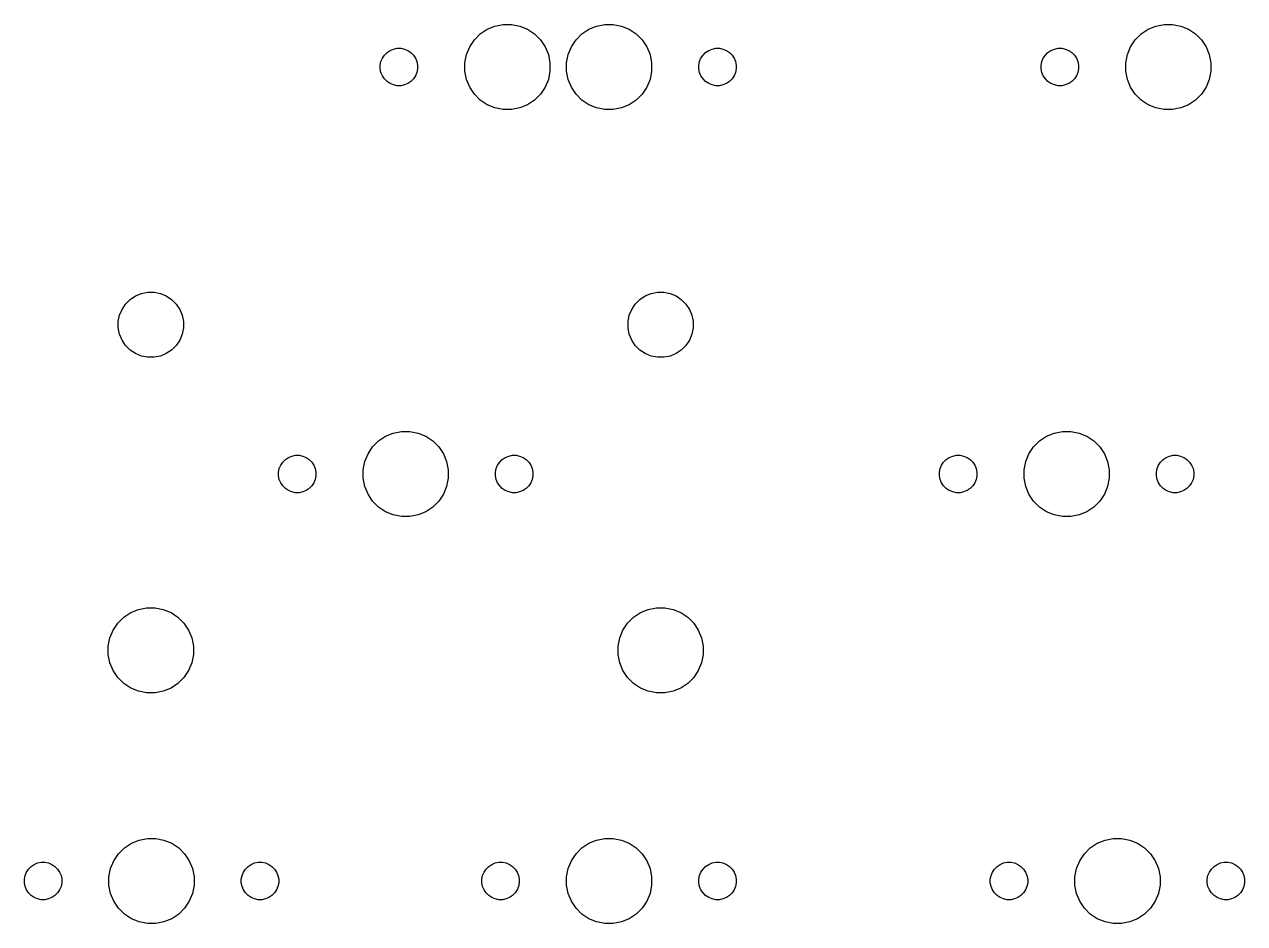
# Model space of a CAD drawing. Extents: x -662 to -203, y -195 to -58.
# Drawn here: x -543.3 to -486.2, y -166.3 to -124.3 of the extents above; entities that cross this region are included whole.
import ezdxf

# ---------------------------------------------------------------- set-up
doc = ezdxf.new("R2010")
doc.units = 0
doc.layers.add('BLACK', color=7, linetype='CONTINUOUS')

msp = doc.modelspace()

# ---------------------------------------------------------------- linework, layer by layer
at = {"layer": 'BLACK', "linetype": 'CONTINUOUS'}
for p, q in [((-521.965, -124.702), (-521.638, -124.484)), ((-521.638, -124.484), (-521.275, -124.333)), ((-521.275, -124.333), (-520.89, -124.257)), ((-520.89, -124.257), (-520.497, -124.257)), ((-520.497, -124.257), (-520.112, -124.333)), ((-520.112, -124.333), (-519.749, -124.484)), ((-519.749, -124.484), (-519.423, -124.702)), ((-517.202, -124.702), (-516.876, -124.484)), ((-516.876, -124.484), (-516.513, -124.333)), ((-516.513, -124.333), (-516.128, -124.257)), ((-516.128, -124.257), (-515.735, -124.257)), ((-515.735, -124.257), (-515.35, -124.333)), ((-515.35, -124.333), (-514.987, -124.484)), ((-514.987, -124.484), (-514.66, -124.702)), ((-491.008, -124.702), (-490.682, -124.484)), ((-490.682, -124.484), (-490.319, -124.333)), ((-490.319, -124.333), (-489.934, -124.257)), ((-489.934, -124.257), (-489.541, -124.257)), ((-489.541, -124.257), (-489.156, -124.333)), ((-489.156, -124.333), (-488.793, -124.484)), ((-488.793, -124.484), (-488.466, -124.702)), ((-522.461, -125.306), (-522.242, -124.98)), ((-522.242, -124.98), (-521.965, -124.702)), ((-519.423, -124.702), (-519.145, -124.98)), ((-519.145, -124.98), (-518.927, -125.306)), ((-517.698, -125.306), (-517.48, -124.98)), ((-517.48, -124.98), (-517.202, -124.702)), ((-514.66, -124.702), (-514.382, -124.98)), ((-514.382, -124.98), (-514.164, -125.306)), ((-491.504, -125.306), (-491.286, -124.98)), ((-491.286, -124.98), (-491.008, -124.702)), ((-488.466, -124.702), (-488.189, -124.98)), ((-488.189, -124.98), (-487.97, -125.306)), ((-526.549, -125.836), (-526.453, -125.693)), ((-526.453, -125.693), (-526.331, -125.571)), ((-526.331, -125.571), (-526.188, -125.475)), ((-526.188, -125.475), (-526.029, -125.409)), ((-526.029, -125.409), (-525.86, -125.376)), ((-525.86, -125.376), (-525.687, -125.376)), ((-525.687, -125.376), (-525.518, -125.409)), ((-525.518, -125.409), (-525.359, -125.475)), ((-525.359, -125.475), (-525.216, -125.571)), ((-525.216, -125.571), (-525.094, -125.693)), ((-525.094, -125.693), (-524.998, -125.836)), ((-522.688, -126.054), (-522.611, -125.669)), ((-522.611, -125.669), (-522.461, -125.306)), ((-518.927, -125.306), (-518.776, -125.669)), ((-518.776, -125.669), (-518.7, -126.054)), ((-517.925, -126.054), (-517.848, -125.669)), ((-517.848, -125.669), (-517.698, -125.306)), ((-514.164, -125.306), (-514.014, -125.669)), ((-514.014, -125.669), (-513.937, -126.054)), ((-511.627, -125.836), (-511.531, -125.693)), ((-511.531, -125.693), (-511.409, -125.571)), ((-511.409, -125.571), (-511.266, -125.475)), ((-511.266, -125.475), (-511.106, -125.409)), ((-511.106, -125.409), (-510.937, -125.376)), ((-510.937, -125.376), (-510.765, -125.376)), ((-510.765, -125.376), (-510.596, -125.409)), ((-510.596, -125.409), (-510.437, -125.475)), ((-510.437, -125.475), (-510.293, -125.571)), ((-510.293, -125.571), (-510.171, -125.693)), ((-510.171, -125.693), (-510.076, -125.836)), ((-495.593, -125.836), (-495.497, -125.693)), ((-495.497, -125.693), (-495.375, -125.571)), ((-495.375, -125.571), (-495.232, -125.475)), ((-495.232, -125.475), (-495.073, -125.409)), ((-495.073, -125.409), (-494.904, -125.376)), ((-494.904, -125.376), (-494.731, -125.376)), ((-494.731, -125.376), (-494.562, -125.409)), ((-494.562, -125.409), (-494.403, -125.475)), ((-494.403, -125.475), (-494.26, -125.571)), ((-494.26, -125.571), (-494.138, -125.693)), ((-494.138, -125.693), (-494.042, -125.836)), ((-491.731, -126.054), (-491.655, -125.669)), ((-491.655, -125.669), (-491.504, -125.306)), ((-487.97, -125.306), (-487.82, -125.669)), ((-487.82, -125.669), (-487.743, -126.054)), ((-526.649, -126.165), (-526.615, -125.995)), ((-526.649, -126.337), (-526.649, -126.165)), ((-526.615, -125.995), (-526.549, -125.836)), ((-524.998, -125.836), (-524.932, -125.995)), ((-524.932, -125.995), (-524.899, -126.165)), ((-524.899, -126.165), (-524.899, -126.337)), ((-522.688, -126.447), (-522.688, -126.054)), ((-518.7, -126.054), (-518.7, -126.447)), ((-517.925, -126.447), (-517.925, -126.054)), ((-513.937, -126.054), (-513.937, -126.447)), ((-511.726, -126.165), (-511.693, -125.995)), ((-511.726, -126.337), (-511.726, -126.165)), ((-511.693, -125.995), (-511.627, -125.836)), ((-510.076, -125.836), (-510.01, -125.995)), ((-510.01, -125.995), (-509.976, -126.165)), ((-509.976, -126.165), (-509.976, -126.337)), ((-495.692, -126.165), (-495.659, -125.995)), ((-495.692, -126.337), (-495.692, -126.165)), ((-495.659, -125.995), (-495.593, -125.836)), ((-494.042, -125.836), (-493.976, -125.995)), ((-493.976, -125.995), (-493.942, -126.165)), ((-493.942, -126.165), (-493.942, -126.337)), ((-491.731, -126.447), (-491.731, -126.054)), ((-487.743, -126.054), (-487.743, -126.447)), ((-526.615, -126.506), (-526.649, -126.337)), ((-526.549, -126.665), (-526.615, -126.506)), ((-526.453, -126.808), (-526.549, -126.665)), ((-526.331, -126.93), (-526.453, -126.808)), ((-525.094, -126.808), (-525.216, -126.93)), ((-524.998, -126.665), (-525.094, -126.808)), ((-524.932, -126.506), (-524.998, -126.665)), ((-524.899, -126.337), (-524.932, -126.506)), ((-522.611, -126.832), (-522.688, -126.447)), ((-522.461, -127.195), (-522.611, -126.832)), ((-518.776, -126.832), (-518.927, -127.195)), ((-518.7, -126.447), (-518.776, -126.832)), ((-517.848, -126.832), (-517.925, -126.447)), ((-517.698, -127.195), (-517.848, -126.832)), ((-514.014, -126.832), (-514.164, -127.195)), ((-513.937, -126.447), (-514.014, -126.832)), ((-511.693, -126.506), (-511.726, -126.337)), ((-511.627, -126.665), (-511.693, -126.506)), ((-511.531, -126.808), (-511.627, -126.665)), ((-511.409, -126.93), (-511.531, -126.808)), ((-510.171, -126.808), (-510.293, -126.93)), ((-510.076, -126.665), (-510.171, -126.808)), ((-510.01, -126.506), (-510.076, -126.665)), ((-509.976, -126.337), (-510.01, -126.506)), ((-495.659, -126.506), (-495.692, -126.337)), ((-495.593, -126.665), (-495.659, -126.506)), ((-495.497, -126.808), (-495.593, -126.665)), ((-495.375, -126.93), (-495.497, -126.808)), ((-494.138, -126.808), (-494.26, -126.93)), ((-494.042, -126.665), (-494.138, -126.808)), ((-493.976, -126.506), (-494.042, -126.665)), ((-493.942, -126.337), (-493.976, -126.506)), ((-491.655, -126.832), (-491.731, -126.447)), ((-491.504, -127.195), (-491.655, -126.832)), ((-487.82, -126.832), (-487.97, -127.195)), ((-487.743, -126.447), (-487.82, -126.832)), ((-526.188, -127.026), (-526.331, -126.93)), ((-526.029, -127.092), (-526.188, -127.026)), ((-525.86, -127.126), (-526.029, -127.092)), ((-525.687, -127.126), (-525.86, -127.126)), ((-525.518, -127.092), (-525.687, -127.126)), ((-525.359, -127.026), (-525.518, -127.092)), ((-525.216, -126.93), (-525.359, -127.026)), ((-522.242, -127.522), (-522.461, -127.195)), ((-518.927, -127.195), (-519.145, -127.522)), ((-517.48, -127.522), (-517.698, -127.195)), ((-514.164, -127.195), (-514.382, -127.522)), ((-511.266, -127.026), (-511.409, -126.93)), ((-511.106, -127.092), (-511.266, -127.026)), ((-510.937, -127.126), (-511.106, -127.092)), ((-510.765, -127.126), (-510.937, -127.126)), ((-510.596, -127.092), (-510.765, -127.126)), ((-510.437, -127.026), (-510.596, -127.092)), ((-510.293, -126.93), (-510.437, -127.026)), ((-495.232, -127.026), (-495.375, -126.93)), ((-495.073, -127.092), (-495.232, -127.026)), ((-494.904, -127.126), (-495.073, -127.092)), ((-494.731, -127.126), (-494.904, -127.126)), ((-494.562, -127.092), (-494.731, -127.126)), ((-494.403, -127.026), (-494.562, -127.092)), ((-494.26, -126.93), (-494.403, -127.026)), ((-491.286, -127.522), (-491.504, -127.195)), ((-487.97, -127.195), (-488.189, -127.522)), ((-521.965, -127.799), (-522.242, -127.522)), ((-521.638, -128.018), (-521.965, -127.799)), ((-521.275, -128.168), (-521.638, -128.018)), ((-519.749, -128.018), (-520.112, -128.168)), ((-519.423, -127.799), (-519.749, -128.018)), ((-519.145, -127.522), (-519.423, -127.799)), ((-517.202, -127.799), (-517.48, -127.522)), ((-516.876, -128.018), (-517.202, -127.799)), ((-516.513, -128.168), (-516.876, -128.018)), ((-514.987, -128.018), (-515.35, -128.168)), ((-514.66, -127.799), (-514.987, -128.018)), ((-514.382, -127.522), (-514.66, -127.799)), ((-491.008, -127.799), (-491.286, -127.522)), ((-490.682, -128.018), (-491.008, -127.799)), ((-490.319, -128.168), (-490.682, -128.018)), ((-488.793, -128.018), (-489.156, -128.168)), ((-488.466, -127.799), (-488.793, -128.018)), ((-488.189, -127.522), (-488.466, -127.799)), ((-520.89, -128.245), (-521.275, -128.168)), ((-520.497, -128.245), (-520.89, -128.245)), ((-520.112, -128.168), (-520.497, -128.245)), ((-516.128, -128.245), (-516.513, -128.168)), ((-515.735, -128.245), (-516.128, -128.245)), ((-515.35, -128.168), (-515.735, -128.245)), ((-489.934, -128.245), (-490.319, -128.168)), ((-489.541, -128.245), (-489.934, -128.245)), ((-489.156, -128.168), (-489.541, -128.245)), ((-538.578, -137.344), (-538.366, -137.132)), ((-538.366, -137.132), (-538.116, -136.965)), ((-538.116, -136.965), (-537.839, -136.85)), ((-537.839, -136.85), (-537.544, -136.792)), ((-537.544, -136.792), (-537.244, -136.792)), ((-537.244, -136.792), (-536.95, -136.85)), ((-536.95, -136.85), (-536.672, -136.965)), ((-536.672, -136.965), (-536.423, -137.132)), ((-536.423, -137.132), (-536.21, -137.344)), ((-514.702, -137.344), (-514.49, -137.132)), ((-514.49, -137.132), (-514.24, -136.965)), ((-514.24, -136.965), (-513.963, -136.85)), ((-513.963, -136.85), (-513.668, -136.792)), ((-513.668, -136.792), (-513.368, -136.792)), ((-513.368, -136.792), (-513.074, -136.85)), ((-513.074, -136.85), (-512.796, -136.965)), ((-512.796, -136.965), (-512.547, -137.132)), ((-512.547, -137.132), (-512.334, -137.344)), ((-538.86, -137.871), (-538.745, -137.594)), ((-538.745, -137.594), (-538.578, -137.344)), ((-536.21, -137.344), (-536.044, -137.594)), ((-536.044, -137.594), (-535.929, -137.871)), ((-514.984, -137.871), (-514.869, -137.594)), ((-514.869, -137.594), (-514.702, -137.344)), ((-512.334, -137.344), (-512.168, -137.594)), ((-512.168, -137.594), (-512.053, -137.871)), ((-538.918, -138.166), (-538.86, -137.871)), ((-538.918, -138.466), (-538.918, -138.166)), ((-535.929, -137.871), (-535.87, -138.166)), ((-535.87, -138.166), (-535.87, -138.466)), ((-515.042, -138.166), (-514.984, -137.871)), ((-515.042, -138.466), (-515.042, -138.166)), ((-512.053, -137.871), (-511.994, -138.166)), ((-511.994, -138.166), (-511.994, -138.466)), ((-538.86, -138.76), (-538.918, -138.466)), ((-538.745, -139.038), (-538.86, -138.76)), ((-535.929, -138.76), (-536.044, -139.038)), ((-535.87, -138.466), (-535.929, -138.76)), ((-514.984, -138.76), (-515.042, -138.466)), ((-514.869, -139.038), (-514.984, -138.76)), ((-512.053, -138.76), (-512.168, -139.038)), ((-511.994, -138.466), (-512.053, -138.76)), ((-538.578, -139.287), (-538.745, -139.038)), ((-538.366, -139.499), (-538.578, -139.287)), ((-536.21, -139.287), (-536.423, -139.499)), ((-536.044, -139.038), (-536.21, -139.287)), ((-514.702, -139.287), (-514.869, -139.038)), ((-514.49, -139.499), (-514.702, -139.287)), ((-512.334, -139.287), (-512.547, -139.499)), ((-512.168, -139.038), (-512.334, -139.287)), ((-538.116, -139.666), (-538.366, -139.499)), ((-537.839, -139.781), (-538.116, -139.666)), ((-537.544, -139.84), (-537.839, -139.781)), ((-537.244, -139.84), (-537.544, -139.84)), ((-536.95, -139.781), (-537.244, -139.84)), ((-536.672, -139.666), (-536.95, -139.781)), ((-536.423, -139.499), (-536.672, -139.666)), ((-514.24, -139.666), (-514.49, -139.499)), ((-513.963, -139.781), (-514.24, -139.666)), ((-513.668, -139.84), (-513.963, -139.781)), ((-513.368, -139.84), (-513.668, -139.84)), ((-513.074, -139.781), (-513.368, -139.84)), ((-512.796, -139.666), (-513.074, -139.781)), ((-512.547, -139.499), (-512.796, -139.666)), ((-526.401, -143.534), (-526.038, -143.383)), ((-526.038, -143.383), (-525.653, -143.307)), ((-525.653, -143.307), (-525.26, -143.307)), ((-525.26, -143.307), (-524.875, -143.383)), ((-524.875, -143.383), (-524.512, -143.534)), ((-495.444, -143.534), (-495.081, -143.383)), ((-495.081, -143.383), (-494.696, -143.307)), ((-494.696, -143.307), (-494.304, -143.307)), ((-494.304, -143.307), (-493.918, -143.383)), ((-493.918, -143.383), (-493.555, -143.534)), ((-527.005, -144.03), (-526.727, -143.752)), ((-526.727, -143.752), (-526.401, -143.534)), ((-524.512, -143.534), (-524.185, -143.752)), ((-524.185, -143.752), (-523.907, -144.03)), ((-496.049, -144.03), (-495.771, -143.752)), ((-495.771, -143.752), (-495.444, -143.534)), ((-493.555, -143.534), (-493.229, -143.752)), ((-493.229, -143.752), (-492.951, -144.03)), ((-531.094, -144.621), (-530.951, -144.525)), ((-530.951, -144.525), (-530.791, -144.459)), ((-530.791, -144.459), (-530.622, -144.426)), ((-530.622, -144.426), (-530.45, -144.426)), ((-530.45, -144.426), (-530.281, -144.459)), ((-530.281, -144.459), (-530.122, -144.525)), ((-530.122, -144.525), (-529.978, -144.621)), ((-527.373, -144.719), (-527.223, -144.356)), ((-527.223, -144.356), (-527.005, -144.03)), ((-523.907, -144.03), (-523.689, -144.356)), ((-523.689, -144.356), (-523.539, -144.719)), ((-520.934, -144.621), (-520.791, -144.525)), ((-520.791, -144.525), (-520.631, -144.459)), ((-520.631, -144.459), (-520.462, -144.426)), ((-520.462, -144.426), (-520.29, -144.426)), ((-520.29, -144.426), (-520.121, -144.459)), ((-520.121, -144.459), (-519.962, -144.525)), ((-519.962, -144.525), (-519.818, -144.621)), ((-500.138, -144.621), (-499.994, -144.525)), ((-499.994, -144.525), (-499.835, -144.459)), ((-499.835, -144.459), (-499.666, -144.426)), ((-499.666, -144.426), (-499.494, -144.426)), ((-499.494, -144.426), (-499.325, -144.459)), ((-499.325, -144.459), (-499.165, -144.525)), ((-499.165, -144.525), (-499.022, -144.621)), ((-496.417, -144.719), (-496.267, -144.356)), ((-496.267, -144.356), (-496.049, -144.03)), ((-492.951, -144.03), (-492.733, -144.356)), ((-492.733, -144.356), (-492.583, -144.719)), ((-489.978, -144.621), (-489.834, -144.525)), ((-489.834, -144.525), (-489.675, -144.459)), ((-489.675, -144.459), (-489.506, -144.426)), ((-489.506, -144.426), (-489.334, -144.426)), ((-489.334, -144.426), (-489.165, -144.459)), ((-489.165, -144.459), (-489.005, -144.525)), ((-489.005, -144.525), (-488.862, -144.621)), ((-531.411, -145.215), (-531.378, -145.045)), ((-531.378, -145.045), (-531.312, -144.886)), ((-531.312, -144.886), (-531.216, -144.743)), ((-531.216, -144.743), (-531.094, -144.621)), ((-529.978, -144.621), (-529.856, -144.743)), ((-529.856, -144.743), (-529.761, -144.886)), ((-529.761, -144.886), (-529.695, -145.045)), ((-529.695, -145.045), (-529.661, -145.215)), ((-527.45, -145.104), (-527.373, -144.719)), ((-527.45, -145.497), (-527.45, -145.104)), ((-523.539, -144.719), (-523.462, -145.104)), ((-523.462, -145.104), (-523.462, -145.497)), ((-521.251, -145.215), (-521.218, -145.045)), ((-521.218, -145.045), (-521.152, -144.886)), ((-521.152, -144.886), (-521.056, -144.743)), ((-521.056, -144.743), (-520.934, -144.621)), ((-519.818, -144.621), (-519.696, -144.743)), ((-519.696, -144.743), (-519.601, -144.886)), ((-519.601, -144.886), (-519.535, -145.045)), ((-519.535, -145.045), (-519.501, -145.215)), ((-500.455, -145.215), (-500.421, -145.045)), ((-500.421, -145.045), (-500.355, -144.886)), ((-500.355, -144.886), (-500.26, -144.743)), ((-500.26, -144.743), (-500.138, -144.621)), ((-499.022, -144.621), (-498.9, -144.743)), ((-498.9, -144.743), (-498.804, -144.886)), ((-498.804, -144.886), (-498.739, -145.045)), ((-498.739, -145.045), (-498.705, -145.215)), ((-496.494, -145.104), (-496.417, -144.719)), ((-496.494, -145.497), (-496.494, -145.104)), ((-492.583, -144.719), (-492.506, -145.104)), ((-492.506, -145.104), (-492.506, -145.497)), ((-490.295, -145.215), (-490.261, -145.045)), ((-490.261, -145.045), (-490.195, -144.886)), ((-490.195, -144.886), (-490.1, -144.743)), ((-490.1, -144.743), (-489.978, -144.621)), ((-488.862, -144.621), (-488.74, -144.743)), ((-488.74, -144.743), (-488.644, -144.886)), ((-488.644, -144.886), (-488.579, -145.045)), ((-488.579, -145.045), (-488.545, -145.215)), ((-531.411, -145.387), (-531.411, -145.215)), ((-531.378, -145.556), (-531.411, -145.387)), ((-531.312, -145.715), (-531.378, -145.556)), ((-531.216, -145.858), (-531.312, -145.715)), ((-529.761, -145.715), (-529.856, -145.858)), ((-529.695, -145.556), (-529.761, -145.715)), ((-529.661, -145.387), (-529.695, -145.556)), ((-529.661, -145.215), (-529.661, -145.387)), ((-527.373, -145.882), (-527.45, -145.497)), ((-523.462, -145.497), (-523.539, -145.882)), ((-521.251, -145.387), (-521.251, -145.215)), ((-521.218, -145.556), (-521.251, -145.387)), ((-521.152, -145.715), (-521.218, -145.556)), ((-521.056, -145.858), (-521.152, -145.715)), ((-519.601, -145.715), (-519.696, -145.858)), ((-519.535, -145.556), (-519.601, -145.715)), ((-519.501, -145.387), (-519.535, -145.556)), ((-519.501, -145.215), (-519.501, -145.387)), ((-500.455, -145.387), (-500.455, -145.215)), ((-500.421, -145.556), (-500.455, -145.387)), ((-500.355, -145.715), (-500.421, -145.556)), ((-500.26, -145.858), (-500.355, -145.715)), ((-498.804, -145.715), (-498.9, -145.858)), ((-498.739, -145.556), (-498.804, -145.715)), ((-498.705, -145.387), (-498.739, -145.556)), ((-498.705, -145.215), (-498.705, -145.387)), ((-496.417, -145.882), (-496.494, -145.497)), ((-492.506, -145.497), (-492.583, -145.882)), ((-490.295, -145.387), (-490.295, -145.215)), ((-490.261, -145.556), (-490.295, -145.387)), ((-490.195, -145.715), (-490.261, -145.556)), ((-490.1, -145.858), (-490.195, -145.715)), ((-488.644, -145.715), (-488.74, -145.858)), ((-488.579, -145.556), (-488.644, -145.715)), ((-488.545, -145.387), (-488.579, -145.556)), ((-488.545, -145.215), (-488.545, -145.387)), ((-531.094, -145.98), (-531.216, -145.858)), ((-530.951, -146.076), (-531.094, -145.98)), ((-530.791, -146.142), (-530.951, -146.076)), ((-530.622, -146.176), (-530.791, -146.142)), ((-530.45, -146.176), (-530.622, -146.176)), ((-530.281, -146.142), (-530.45, -146.176)), ((-530.122, -146.076), (-530.281, -146.142)), ((-529.978, -145.98), (-530.122, -146.076)), ((-529.856, -145.858), (-529.978, -145.98)), ((-527.223, -146.245), (-527.373, -145.882)), ((-527.005, -146.572), (-527.223, -146.245)), ((-523.689, -146.245), (-523.907, -146.572)), ((-523.539, -145.882), (-523.689, -146.245)), ((-520.934, -145.98), (-521.056, -145.858)), ((-520.791, -146.076), (-520.934, -145.98)), ((-520.631, -146.142), (-520.791, -146.076)), ((-520.462, -146.176), (-520.631, -146.142)), ((-520.29, -146.176), (-520.462, -146.176)), ((-520.121, -146.142), (-520.29, -146.176)), ((-519.962, -146.076), (-520.121, -146.142)), ((-519.818, -145.98), (-519.962, -146.076)), ((-519.696, -145.858), (-519.818, -145.98)), ((-500.138, -145.98), (-500.26, -145.858)), ((-499.994, -146.076), (-500.138, -145.98)), ((-499.835, -146.142), (-499.994, -146.076)), ((-499.666, -146.176), (-499.835, -146.142)), ((-499.494, -146.176), (-499.666, -146.176)), ((-499.325, -146.142), (-499.494, -146.176)), ((-499.165, -146.076), (-499.325, -146.142)), ((-499.022, -145.98), (-499.165, -146.076)), ((-498.9, -145.858), (-499.022, -145.98)), ((-496.267, -146.245), (-496.417, -145.882)), ((-496.049, -146.572), (-496.267, -146.245)), ((-492.733, -146.245), (-492.951, -146.572)), ((-492.583, -145.882), (-492.733, -146.245)), ((-489.978, -145.98), (-490.1, -145.858)), ((-489.834, -146.076), (-489.978, -145.98)), ((-489.675, -146.142), (-489.834, -146.076)), ((-489.506, -146.176), (-489.675, -146.142)), ((-489.334, -146.176), (-489.506, -146.176)), ((-489.165, -146.142), (-489.334, -146.176)), ((-489.005, -146.076), (-489.165, -146.142)), ((-488.862, -145.98), (-489.005, -146.076)), ((-488.74, -145.858), (-488.862, -145.98)), ((-526.727, -146.849), (-527.005, -146.572)), ((-526.401, -147.068), (-526.727, -146.849)), ((-524.185, -146.849), (-524.512, -147.068)), ((-523.907, -146.572), (-524.185, -146.849)), ((-495.771, -146.849), (-496.049, -146.572)), ((-495.444, -147.068), (-495.771, -146.849)), ((-493.229, -146.849), (-493.555, -147.068)), ((-492.951, -146.572), (-493.229, -146.849)), ((-526.038, -147.218), (-526.401, -147.068)), ((-525.653, -147.295), (-526.038, -147.218)), ((-525.26, -147.295), (-525.653, -147.295)), ((-524.875, -147.218), (-525.26, -147.295)), ((-524.512, -147.068), (-524.875, -147.218)), ((-495.081, -147.218), (-495.444, -147.068)), ((-494.696, -147.295), (-495.081, -147.218)), ((-494.304, -147.295), (-494.696, -147.295)), ((-493.918, -147.218), (-494.304, -147.295)), ((-493.555, -147.068), (-493.918, -147.218)), ((-538.943, -152.285), (-538.665, -152.007)), ((-538.665, -152.007), (-538.339, -151.789)), ((-538.339, -151.789), (-537.976, -151.638)), ((-537.976, -151.638), (-537.591, -151.562)), ((-537.591, -151.562), (-537.198, -151.562)), ((-537.198, -151.562), (-536.813, -151.638)), ((-536.813, -151.638), (-536.45, -151.789)), ((-536.45, -151.789), (-536.123, -152.007)), ((-536.123, -152.007), (-535.845, -152.285)), ((-515.067, -152.285), (-514.789, -152.007)), ((-514.789, -152.007), (-514.463, -151.789)), ((-514.463, -151.789), (-514.1, -151.638)), ((-514.1, -151.638), (-513.715, -151.562)), ((-513.715, -151.562), (-513.322, -151.562)), ((-513.322, -151.562), (-512.937, -151.638)), ((-512.937, -151.638), (-512.574, -151.789)), ((-512.574, -151.789), (-512.247, -152.007)), ((-512.247, -152.007), (-511.969, -152.285)), ((-539.161, -152.611), (-538.943, -152.285)), ((-535.845, -152.285), (-535.627, -152.611)), ((-515.285, -152.611), (-515.067, -152.285)), ((-511.969, -152.285), (-511.751, -152.611)), ((-539.388, -153.359), (-539.311, -152.974)), ((-539.311, -152.974), (-539.161, -152.611)), ((-535.627, -152.611), (-535.477, -152.974)), ((-535.477, -152.974), (-535.4, -153.359)), ((-515.512, -153.359), (-515.435, -152.974)), ((-515.435, -152.974), (-515.285, -152.611)), ((-511.751, -152.611), (-511.601, -152.974)), ((-511.601, -152.974), (-511.524, -153.359)), ((-539.388, -153.752), (-539.388, -153.359)), ((-535.4, -153.359), (-535.4, -153.752)), ((-515.512, -153.752), (-515.512, -153.359)), ((-511.524, -153.359), (-511.524, -153.752)), ((-539.311, -154.137), (-539.388, -153.752)), ((-539.161, -154.5), (-539.311, -154.137)), ((-535.477, -154.137), (-535.627, -154.5)), ((-535.4, -153.752), (-535.477, -154.137)), ((-515.435, -154.137), (-515.512, -153.752)), ((-515.285, -154.5), (-515.435, -154.137)), ((-511.601, -154.137), (-511.751, -154.5)), ((-511.524, -153.752), (-511.601, -154.137)), ((-538.943, -154.827), (-539.161, -154.5)), ((-538.665, -155.104), (-538.943, -154.827)), ((-535.845, -154.827), (-536.123, -155.104)), ((-535.627, -154.5), (-535.845, -154.827)), ((-515.067, -154.827), (-515.285, -154.5)), ((-514.789, -155.104), (-515.067, -154.827)), ((-511.969, -154.827), (-512.247, -155.104)), ((-511.751, -154.5), (-511.969, -154.827)), ((-538.339, -155.323), (-538.665, -155.104)), ((-537.976, -155.473), (-538.339, -155.323)), ((-536.45, -155.323), (-536.813, -155.473)), ((-536.123, -155.104), (-536.45, -155.323)), ((-514.463, -155.323), (-514.789, -155.104)), ((-514.1, -155.473), (-514.463, -155.323)), ((-512.574, -155.323), (-512.937, -155.473)), ((-512.247, -155.104), (-512.574, -155.323)), ((-537.591, -155.55), (-537.976, -155.473)), ((-537.198, -155.55), (-537.591, -155.55)), ((-536.813, -155.473), (-537.198, -155.55)), ((-513.715, -155.55), (-514.1, -155.473)), ((-513.322, -155.55), (-513.715, -155.55)), ((-512.937, -155.473), (-513.322, -155.55)), ((-538.911, -163.08), (-538.633, -162.802)), ((-538.633, -162.802), (-538.307, -162.584)), ((-538.307, -162.584), (-537.944, -162.433)), ((-537.944, -162.433), (-537.559, -162.357)), ((-537.559, -162.357), (-537.166, -162.357)), ((-537.166, -162.357), (-536.781, -162.433)), ((-536.781, -162.433), (-536.418, -162.584)), ((-536.418, -162.584), (-536.091, -162.802)), ((-536.091, -162.802), (-535.814, -163.08)), ((-517.48, -163.08), (-517.202, -162.802)), ((-517.202, -162.802), (-516.876, -162.584)), ((-516.876, -162.584), (-516.513, -162.433)), ((-516.513, -162.433), (-516.128, -162.357)), ((-516.128, -162.357), (-515.735, -162.357)), ((-515.735, -162.357), (-515.35, -162.433)), ((-515.35, -162.433), (-514.987, -162.584)), ((-514.987, -162.584), (-514.66, -162.802)), ((-514.66, -162.802), (-514.382, -163.08)), ((-493.667, -163.08), (-493.39, -162.802)), ((-493.39, -162.802), (-493.063, -162.584)), ((-493.063, -162.584), (-492.7, -162.433)), ((-492.7, -162.433), (-492.315, -162.357)), ((-492.315, -162.357), (-491.922, -162.357)), ((-491.922, -162.357), (-491.537, -162.433)), ((-491.537, -162.433), (-491.174, -162.584)), ((-491.174, -162.584), (-490.848, -162.802)), ((-490.848, -162.802), (-490.57, -163.08)), ((-539.28, -163.769), (-539.129, -163.406)), ((-539.129, -163.406), (-538.911, -163.08)), ((-535.814, -163.08), (-535.595, -163.406)), ((-535.595, -163.406), (-535.445, -163.769)), ((-517.848, -163.769), (-517.698, -163.406)), ((-517.698, -163.406), (-517.48, -163.08)), ((-514.382, -163.08), (-514.164, -163.406)), ((-514.164, -163.406), (-514.014, -163.769)), ((-494.036, -163.769), (-493.886, -163.406)), ((-493.886, -163.406), (-493.667, -163.08)), ((-490.57, -163.08), (-490.352, -163.406)), ((-490.352, -163.406), (-490.201, -163.769)), ((-543.284, -164.095), (-543.218, -163.936)), ((-543.218, -163.936), (-543.122, -163.793)), ((-543.122, -163.793), (-543, -163.671)), ((-543, -163.671), (-542.857, -163.575)), ((-542.857, -163.575), (-542.698, -163.509)), ((-542.698, -163.509), (-542.529, -163.476)), ((-542.529, -163.476), (-542.356, -163.476)), ((-542.356, -163.476), (-542.187, -163.509)), ((-542.187, -163.509), (-542.028, -163.575)), ((-542.028, -163.575), (-541.885, -163.671)), ((-541.885, -163.671), (-541.763, -163.793)), ((-541.763, -163.793), (-541.667, -163.936)), ((-541.667, -163.936), (-541.601, -164.095)), ((-539.356, -164.154), (-539.28, -163.769)), ((-535.445, -163.769), (-535.368, -164.154)), ((-533.124, -164.095), (-533.058, -163.936)), ((-533.058, -163.936), (-532.962, -163.793)), ((-532.962, -163.793), (-532.84, -163.671)), ((-532.84, -163.671), (-532.697, -163.575)), ((-532.697, -163.575), (-532.538, -163.509)), ((-532.538, -163.509), (-532.369, -163.476)), ((-532.369, -163.476), (-532.196, -163.476)), ((-532.196, -163.476), (-532.027, -163.509)), ((-532.027, -163.509), (-531.868, -163.575)), ((-531.868, -163.575), (-531.725, -163.671)), ((-531.725, -163.671), (-531.603, -163.793)), ((-531.603, -163.793), (-531.507, -163.936)), ((-531.507, -163.936), (-531.441, -164.095)), ((-521.853, -164.095), (-521.787, -163.936)), ((-521.787, -163.936), (-521.691, -163.793)), ((-521.691, -163.793), (-521.569, -163.671)), ((-521.569, -163.671), (-521.426, -163.575)), ((-521.426, -163.575), (-521.266, -163.509)), ((-521.266, -163.509), (-521.097, -163.476)), ((-521.097, -163.476), (-520.925, -163.476)), ((-520.925, -163.476), (-520.756, -163.509)), ((-520.756, -163.509), (-520.597, -163.575)), ((-520.597, -163.575), (-520.453, -163.671)), ((-520.453, -163.671), (-520.331, -163.793)), ((-520.331, -163.793), (-520.236, -163.936)), ((-520.236, -163.936), (-520.17, -164.095)), ((-517.925, -164.154), (-517.848, -163.769)), ((-514.014, -163.769), (-513.937, -164.154)), ((-511.693, -164.095), (-511.627, -163.936)), ((-511.627, -163.936), (-511.531, -163.793)), ((-511.531, -163.793), (-511.409, -163.671)), ((-511.409, -163.671), (-511.266, -163.575)), ((-511.266, -163.575), (-511.106, -163.509)), ((-511.106, -163.509), (-510.937, -163.476)), ((-510.937, -163.476), (-510.765, -163.476)), ((-510.765, -163.476), (-510.596, -163.509)), ((-510.596, -163.509), (-510.437, -163.575)), ((-510.437, -163.575), (-510.293, -163.671)), ((-510.293, -163.671), (-510.171, -163.793)), ((-510.171, -163.793), (-510.076, -163.936)), ((-510.076, -163.936), (-510.01, -164.095)), ((-498.04, -164.095), (-497.974, -163.936)), ((-497.974, -163.936), (-497.878, -163.793)), ((-497.878, -163.793), (-497.756, -163.671)), ((-497.756, -163.671), (-497.613, -163.575)), ((-497.613, -163.575), (-497.454, -163.509)), ((-497.454, -163.509), (-497.285, -163.476)), ((-497.285, -163.476), (-497.112, -163.476)), ((-497.112, -163.476), (-496.943, -163.509)), ((-496.943, -163.509), (-496.784, -163.575)), ((-496.784, -163.575), (-496.641, -163.671)), ((-496.641, -163.671), (-496.519, -163.793)), ((-496.519, -163.793), (-496.423, -163.936)), ((-496.423, -163.936), (-496.357, -164.095)), ((-494.113, -164.154), (-494.036, -163.769)), ((-490.201, -163.769), (-490.125, -164.154)), ((-487.88, -164.095), (-487.814, -163.936)), ((-487.814, -163.936), (-487.718, -163.793)), ((-487.718, -163.793), (-487.596, -163.671)), ((-487.596, -163.671), (-487.453, -163.575)), ((-487.453, -163.575), (-487.294, -163.509)), ((-487.294, -163.509), (-487.125, -163.476)), ((-487.125, -163.476), (-486.952, -163.476)), ((-486.952, -163.476), (-486.783, -163.509)), ((-486.783, -163.509), (-486.624, -163.575)), ((-486.624, -163.575), (-486.481, -163.671)), ((-486.481, -163.671), (-486.359, -163.793)), ((-486.359, -163.793), (-486.263, -163.936)), ((-486.263, -163.936), (-486.197, -164.095)), ((-543.317, -164.265), (-543.284, -164.095)), ((-543.317, -164.437), (-543.317, -164.265)), ((-543.284, -164.606), (-543.317, -164.437)), ((-541.601, -164.095), (-541.567, -164.265)), ((-541.567, -164.437), (-541.601, -164.606)), ((-541.567, -164.265), (-541.567, -164.437)), ((-539.356, -164.547), (-539.356, -164.154)), ((-539.28, -164.932), (-539.356, -164.547)), ((-535.368, -164.547), (-535.445, -164.932)), ((-535.368, -164.154), (-535.368, -164.547)), ((-533.157, -164.265), (-533.124, -164.095)), ((-533.157, -164.437), (-533.157, -164.265)), ((-533.124, -164.606), (-533.157, -164.437)), ((-531.441, -164.095), (-531.407, -164.265)), ((-531.407, -164.437), (-531.441, -164.606)), ((-531.407, -164.265), (-531.407, -164.437)), ((-521.886, -164.265), (-521.853, -164.095)), ((-521.886, -164.437), (-521.886, -164.265)), ((-521.853, -164.606), (-521.886, -164.437)), ((-520.17, -164.095), (-520.136, -164.265)), ((-520.136, -164.437), (-520.17, -164.606)), ((-520.136, -164.265), (-520.136, -164.437)), ((-517.925, -164.547), (-517.925, -164.154)), ((-517.848, -164.932), (-517.925, -164.547)), ((-513.937, -164.547), (-514.014, -164.932)), ((-513.937, -164.154), (-513.937, -164.547)), ((-511.726, -164.265), (-511.693, -164.095)), ((-511.726, -164.437), (-511.726, -164.265)), ((-511.693, -164.606), (-511.726, -164.437)), ((-510.01, -164.095), (-509.976, -164.265)), ((-509.976, -164.437), (-510.01, -164.606)), ((-509.976, -164.265), (-509.976, -164.437)), ((-498.074, -164.265), (-498.04, -164.095)), ((-498.074, -164.437), (-498.074, -164.265)), ((-498.04, -164.606), (-498.074, -164.437)), ((-496.357, -164.095), (-496.324, -164.265)), ((-496.324, -164.437), (-496.357, -164.606)), ((-496.324, -164.265), (-496.324, -164.437)), ((-494.113, -164.547), (-494.113, -164.154)), ((-494.036, -164.932), (-494.113, -164.547)), ((-490.125, -164.547), (-490.201, -164.932)), ((-490.125, -164.154), (-490.125, -164.547)), ((-487.914, -164.265), (-487.88, -164.095)), ((-487.914, -164.437), (-487.914, -164.265)), ((-487.88, -164.606), (-487.914, -164.437)), ((-486.197, -164.095), (-486.164, -164.265)), ((-486.164, -164.437), (-486.197, -164.606)), ((-486.164, -164.265), (-486.164, -164.437)), ((-543.218, -164.765), (-543.284, -164.606)), ((-543.122, -164.908), (-543.218, -164.765)), ((-543, -165.03), (-543.122, -164.908)), ((-542.857, -165.126), (-543, -165.03)), ((-542.698, -165.192), (-542.857, -165.126)), ((-542.028, -165.126), (-542.187, -165.192)), ((-541.885, -165.03), (-542.028, -165.126)), ((-541.763, -164.908), (-541.885, -165.03)), ((-541.667, -164.765), (-541.763, -164.908)), ((-541.601, -164.606), (-541.667, -164.765)), ((-539.129, -165.295), (-539.28, -164.932)), ((-535.445, -164.932), (-535.595, -165.295)), ((-533.058, -164.765), (-533.124, -164.606)), ((-532.962, -164.908), (-533.058, -164.765)), ((-532.84, -165.03), (-532.962, -164.908)), ((-532.697, -165.126), (-532.84, -165.03)), ((-532.538, -165.192), (-532.697, -165.126)), ((-531.868, -165.126), (-532.027, -165.192)), ((-531.725, -165.03), (-531.868, -165.126)), ((-531.603, -164.908), (-531.725, -165.03)), ((-531.507, -164.765), (-531.603, -164.908)), ((-531.441, -164.606), (-531.507, -164.765)), ((-521.787, -164.765), (-521.853, -164.606)), ((-521.691, -164.908), (-521.787, -164.765)), ((-521.569, -165.03), (-521.691, -164.908)), ((-521.426, -165.126), (-521.569, -165.03)), ((-521.266, -165.192), (-521.426, -165.126)), ((-520.597, -165.126), (-520.756, -165.192)), ((-520.453, -165.03), (-520.597, -165.126)), ((-520.331, -164.908), (-520.453, -165.03)), ((-520.236, -164.765), (-520.331, -164.908)), ((-520.17, -164.606), (-520.236, -164.765)), ((-517.698, -165.295), (-517.848, -164.932)), ((-514.014, -164.932), (-514.164, -165.295)), ((-511.627, -164.765), (-511.693, -164.606)), ((-511.531, -164.908), (-511.627, -164.765)), ((-511.409, -165.03), (-511.531, -164.908)), ((-511.266, -165.126), (-511.409, -165.03)), ((-511.106, -165.192), (-511.266, -165.126)), ((-510.437, -165.126), (-510.596, -165.192)), ((-510.293, -165.03), (-510.437, -165.126)), ((-510.171, -164.908), (-510.293, -165.03)), ((-510.076, -164.765), (-510.171, -164.908)), ((-510.01, -164.606), (-510.076, -164.765)), ((-497.974, -164.765), (-498.04, -164.606)), ((-497.878, -164.908), (-497.974, -164.765)), ((-497.756, -165.03), (-497.878, -164.908)), ((-497.613, -165.126), (-497.756, -165.03)), ((-497.454, -165.192), (-497.613, -165.126)), ((-496.784, -165.126), (-496.943, -165.192)), ((-496.641, -165.03), (-496.784, -165.126)), ((-496.519, -164.908), (-496.641, -165.03)), ((-496.423, -164.765), (-496.519, -164.908)), ((-496.357, -164.606), (-496.423, -164.765)), ((-493.886, -165.295), (-494.036, -164.932)), ((-490.201, -164.932), (-490.352, -165.295)), ((-487.814, -164.765), (-487.88, -164.606)), ((-487.718, -164.908), (-487.814, -164.765)), ((-487.596, -165.03), (-487.718, -164.908)), ((-487.453, -165.126), (-487.596, -165.03)), ((-487.294, -165.192), (-487.453, -165.126)), ((-486.624, -165.126), (-486.783, -165.192)), ((-486.481, -165.03), (-486.624, -165.126)), ((-486.359, -164.908), (-486.481, -165.03)), ((-486.263, -164.765), (-486.359, -164.908)), ((-486.197, -164.606), (-486.263, -164.765)), ((-542.529, -165.226), (-542.698, -165.192)), ((-542.356, -165.226), (-542.529, -165.226)), ((-542.187, -165.192), (-542.356, -165.226)), ((-538.911, -165.622), (-539.129, -165.295)), ((-538.633, -165.899), (-538.911, -165.622)), ((-535.814, -165.622), (-536.091, -165.899)), ((-535.595, -165.295), (-535.814, -165.622)), ((-532.369, -165.226), (-532.538, -165.192)), ((-532.196, -165.226), (-532.369, -165.226)), ((-532.027, -165.192), (-532.196, -165.226)), ((-521.097, -165.226), (-521.266, -165.192)), ((-520.925, -165.226), (-521.097, -165.226)), ((-520.756, -165.192), (-520.925, -165.226)), ((-517.48, -165.622), (-517.698, -165.295)), ((-517.202, -165.899), (-517.48, -165.622)), ((-514.382, -165.622), (-514.66, -165.899)), ((-514.164, -165.295), (-514.382, -165.622)), ((-510.937, -165.226), (-511.106, -165.192)), ((-510.765, -165.226), (-510.937, -165.226)), ((-510.596, -165.192), (-510.765, -165.226)), ((-497.285, -165.226), (-497.454, -165.192)), ((-497.112, -165.226), (-497.285, -165.226)), ((-496.943, -165.192), (-497.112, -165.226)), ((-493.667, -165.622), (-493.886, -165.295)), ((-493.39, -165.899), (-493.667, -165.622)), ((-490.57, -165.622), (-490.848, -165.899)), ((-490.352, -165.295), (-490.57, -165.622)), ((-487.125, -165.226), (-487.294, -165.192)), ((-486.952, -165.226), (-487.125, -165.226)), ((-486.783, -165.192), (-486.952, -165.226)), ((-538.307, -166.118), (-538.633, -165.899)), ((-537.944, -166.268), (-538.307, -166.118)), ((-537.559, -166.345), (-537.944, -166.268)), ((-536.781, -166.268), (-537.166, -166.345)), ((-536.418, -166.118), (-536.781, -166.268)), ((-536.091, -165.899), (-536.418, -166.118)), ((-516.876, -166.118), (-517.202, -165.899)), ((-516.513, -166.268), (-516.876, -166.118)), ((-516.128, -166.345), (-516.513, -166.268)), ((-515.35, -166.268), (-515.735, -166.345)), ((-514.987, -166.118), (-515.35, -166.268)), ((-514.66, -165.899), (-514.987, -166.118)), ((-493.063, -166.118), (-493.39, -165.899)), ((-492.7, -166.268), (-493.063, -166.118)), ((-492.315, -166.345), (-492.7, -166.268)), ((-491.537, -166.268), (-491.922, -166.345)), ((-491.174, -166.118), (-491.537, -166.268)), ((-490.848, -165.899), (-491.174, -166.118)), ((-537.166, -166.345), (-537.559, -166.345)), ((-515.735, -166.345), (-516.128, -166.345)), ((-491.922, -166.345), (-492.315, -166.345))]:
    msp.add_line(p, q, dxfattribs=at)

doc.saveas('drawing.dxf')
